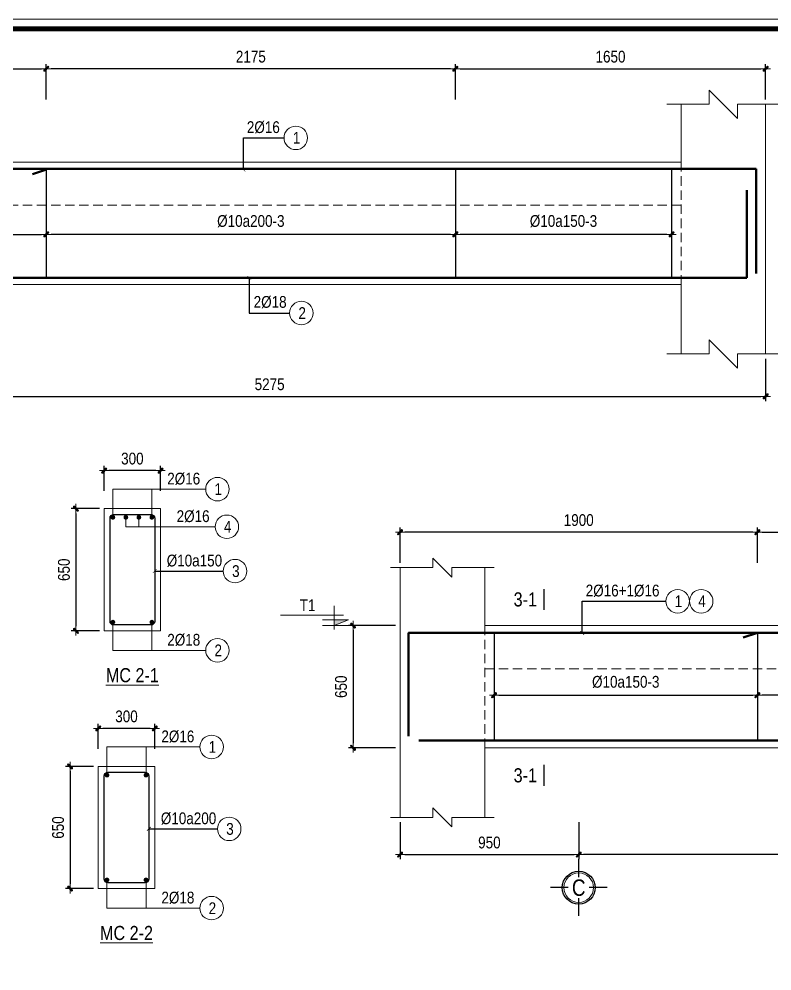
# Model space of a CAD drawing. Header units: millimetres. Extents: x 397144 to 8960116, y 345581 to 674207.
# Drawn here: x 4917954 to 4921957, y 658448 to 663512 of the extents above; entities that cross this region are included whole.
import ezdxf
from ezdxf.enums import TextEntityAlignment as Align

# ---------------------------------------------------------------- set-up
doc = ezdxf.new("R2010")
doc.units = ezdxf.units.MM
doc.header["$PDSIZE"] = -10
doc.linetypes.add('HIDDEN', pattern=[0.375, 0.25, -0.125])
doc.layers.get('0').update_dxf_attribs({"linetype": 'CONTINUOUS'})
doc.layers.get('Defpoints').update_dxf_attribs({"color": 12, "linetype": 'CONTINUOUS'})
for name, color, linetype, lineweight in [('2', 2, 'CONTINUOUS', 20), ('CDAI', 8, 'CONTINUOUS', 30), ('CTHEP', 2, 'CONTINUOUS', 50), ('DBAO', 3, 'CONTINUOUS', 20), ('DGIONG', 4, 'CONTINUOUS', 13), ('KTH', 150, 'CONTINUOUS', 5), ('Net khuat', 8, 'HIDDEN', 13), ('STICK', 1, 'CONTINUOUS', 9), ('TEXT', 7, 'CONTINUOUS', 15)]:
    doc.layers.add(name, color=color, linetype=linetype, lineweight=lineweight)
doc.layers.add('8', color=8, linetype='CONTINUOUS')
doc.layers.add('HATCH', color=7, linetype='CONTINUOUS', lineweight=5, true_color=0x2491ff)
doc.styles.add('HELVECONDENSE', font='VHELVCN_0.TTF')
doc.styles.add('Star-HelCon', font='VHELVCN_0.TTF')
doc.styles.add('TTP-HelCon', font='VHELVCN_0.TTF')
doc.styles.add('VNI-HELVE-CONDENSE', font='VHELVCN_0.TTF')
doc.dimstyles.new('kc-25', dxfattribs={"dimtxt": 62.5, "dimasz": 20, "dimexe": 20, "dimexo": 50, "dimgap": 25, "dimtad": 3, "dimdec": 0, "dimzin": 0, "dimdsep": 46, "dimtxsty": 'VNI-HELVE-CONDENSE', "dimblk": 'DIM', "dimcen": 2.5, "dimclrd": 256, "dimclre": 154, "dimclrt": 7, "dimaunit": 1, "dimadec": 0, "dimazin": 0, "dimtfac": 1, "dimtdec": 0, "dimtix": 1, "dimtmove": 0, "dimatfit": 3, "dimldrblk": 'DOT', "dimfxl": 1, "dimtolj": 1, "dimtzin": 0, "dimarcsym": 0})
doc.dimstyles.new('TTP-25', dxfattribs={"dimscale": 25, "dimtxt": 2.5, "dimasz": 1, "dimexe": 1, "dimexo": 1, "dimgap": 0.09, "dimtad": 0, "dimdec": 4, "dimrnd": 5, "dimzin": 9, "dimdsep": 46, "dimtxsty": 'TTP-HelCon', "dimblk": 'Stick1', "dimcen": 0.09, "dimdle": 1.5, "dimclrd": 256, "dimclre": 256, "dimclrt": 7, "dimadec": 0, "dimazin": 0, "dimtfac": 1, "dimtdec": 4, "dimtmove": 0, "dimatfit": 3, "dimldrblk": '_ArchTick1', "dimfxl": 1, "dimtvp": 1, "dimtolj": 1, "dimtzin": 0, "dimarcsym": 0})

# ---------------------------------------------------------------- blocks, each defined once
blk = doc.blocks.new('Stick1')
at = {"layer": 'STICK'}
h = blk.add_hatch(color=256, dxfattribs=at)
edge = h.paths.add_edge_path()
edge.add_line((0.3, 0.5), (-0.5, -0.3))
edge.add_arc((-0.4, -0.4), 0.141, 135, 315)
edge.add_line((-0.3, -0.5), (0.5, 0.3))
edge.add_arc((0.4, 0.4), 0.141, 315, 495)
blk.add_line((1, 0), (-1, 0), dxfattribs=at)
blk.add_lwpolyline([(0.3, 0.5), (-0.5, -0.3, 1), (-0.3, -0.5), (0.5, 0.3, 1), (0.3, 0.5, 1)], format="xyb", dxfattribs=at)
blk = doc.blocks.new('*D282')
at = {"layer": 'Defpoints', "color": 0, "transparency": 16777216}
for p in [(4921923.6, 663248), (4920273.6, 663059), (4921923.6, 663059)]:
    blk.add_point(p, dxfattribs=at)
at = {"layer": 'KTH', "lineweight": -2, "transparency": 16777216}
for p, q in [((4920273.6, 663084), (4920273.6, 663273)), ((4921923.6, 663084), (4921923.6, 663273)), ((4920298.6, 663248), (4921898.6, 663248))]:
    blk.add_line(p, q, dxfattribs=at)
at = {"layer": 'KTH', "lineweight": -2, "transparency": 16777216, "xscale": 25, "yscale": 25, "zscale": 25, "rotation": 180}
blk.add_blockref('Stick1', (4920273.6, 663248), dxfattribs=at)
at = {"layer": 'KTH', "lineweight": -2, "transparency": 16777216, "xscale": 25, "yscale": 25, "zscale": 25}
blk.add_blockref('Stick1', (4921923.6, 663248), dxfattribs=at)
at = {"layer": 'KTH', "color": 7, "transparency": 16777216, "insert": (4921098.6, 663311.8), "char_height": 62.5, "attachment_point": 5, "style": 'TTP-HelCon'}
blk.add_mtext('\\A1;1650', dxfattribs=at)
blk = doc.blocks.new('_ArchTick1')
at = {"color": 0, "const_width": 3.81}
blk.add_lwpolyline([(-12.7, -12.7), (12.7, 12.7)], dxfattribs=at)
blk = doc.blocks.new('*D283')
at = {"layer": 'Defpoints', "color": 0, "transparency": 16777216}
for p in [(4918098.6, 663248), (4918098.6, 663059), (4920273.6, 663059)]:
    blk.add_point(p, dxfattribs=at)
at = {"layer": 'KTH', "lineweight": -2, "transparency": 16777216}
for p, q in [((4918098.6, 663084), (4918098.6, 663273)), ((4920273.6, 663084), (4920273.6, 663273)), ((4920248.6, 663248), (4918123.6, 663248))]:
    blk.add_line(p, q, dxfattribs=at)
at = {"layer": 'KTH', "lineweight": -2, "transparency": 16777216, "xscale": 25, "yscale": 25, "zscale": 25, "rotation": 180}
blk.add_blockref('Stick1', (4918098.6, 663248), dxfattribs=at)
at = {"layer": 'KTH', "lineweight": -2, "transparency": 16777216, "xscale": 25, "yscale": 25, "zscale": 25}
blk.add_blockref('Stick1', (4920273.6, 663248), dxfattribs=at)
at = {"layer": 'KTH', "color": 7, "transparency": 16777216, "insert": (4919186.1, 663311.8), "char_height": 62.5, "attachment_point": 5, "style": 'TTP-HelCon'}
blk.add_mtext('\\A1;2175', dxfattribs=at)
blk = doc.blocks.new('*D284')
at = {"layer": 'Defpoints', "color": 0, "transparency": 16777216}
for p in [(4918098.6, 663248), (4916648.6, 663059), (4918098.6, 663059)]:
    blk.add_point(p, dxfattribs=at)
at = {"layer": 'KTH', "lineweight": -2, "transparency": 16777216}
for p, q in [((4916648.6, 663084), (4916648.6, 663273)), ((4918098.6, 663084), (4918098.6, 663273)), ((4916673.6, 663248), (4918073.6, 663248))]:
    blk.add_line(p, q, dxfattribs=at)
at = {"layer": 'KTH', "lineweight": -2, "transparency": 16777216, "xscale": 25, "yscale": 25, "zscale": 25, "rotation": 180}
blk.add_blockref('Stick1', (4916648.6, 663248), dxfattribs=at)
at = {"layer": 'KTH', "lineweight": -2, "transparency": 16777216, "xscale": 25, "yscale": 25, "zscale": 25}
blk.add_blockref('Stick1', (4918098.6, 663248), dxfattribs=at)
at = {"layer": 'KTH', "color": 7, "transparency": 16777216, "insert": (4917373.6, 663311.8), "char_height": 62.5, "attachment_point": 5, "style": 'TTP-HelCon'}
blk.add_mtext('\\A1;1450', dxfattribs=at)
blk = doc.blocks.new('*D286')
at = {"layer": 'Defpoints', "color": 0, "transparency": 16777216}
for p in [(4916648.6, 661730.6), (4921923.6, 661730.6), (4921923.6, 661505.2)]:
    blk.add_point(p, dxfattribs=at)
at = {"layer": 'KTH', "lineweight": -2, "transparency": 16777216}
for p, q in [((4916648.6, 661705.6), (4916648.6, 661480.2)), ((4921923.6, 661705.6), (4921923.6, 661480.2)), ((4916673.6, 661505.2), (4921898.6, 661505.2))]:
    blk.add_line(p, q, dxfattribs=at)
at = {"layer": 'KTH', "lineweight": -2, "transparency": 16777216, "xscale": 25, "yscale": 25, "zscale": 25, "rotation": 180}
blk.add_blockref('Stick1', (4916648.6, 661505.2), dxfattribs=at)
at = {"layer": 'KTH', "lineweight": -2, "transparency": 16777216, "xscale": 25, "yscale": 25, "zscale": 25}
blk.add_blockref('Stick1', (4921923.6, 661505.2), dxfattribs=at)
at = {"layer": 'KTH', "color": 7, "transparency": 16777216, "insert": (4919286.1, 661569.1), "char_height": 62.5, "attachment_point": 5, "style": 'TTP-HelCon'}
blk.add_mtext('\\A1;5275', dxfattribs=at)
blk = doc.blocks.new('*D289')
at = {"layer": 'Defpoints', "color": 0, "transparency": 16777216}
for p in [(4916923.6, 662521.5), (4918098.6, 662521.5), (4918098.6, 662367)]:
    blk.add_point(p, dxfattribs=at)
at = {"layer": 'KTH', "lineweight": -2, "transparency": 16777216}
for p, q in [((4916923.6, 662496.5), (4916923.6, 662342)), ((4918098.6, 662496.5), (4918098.6, 662342)), ((4916948.6, 662367), (4918073.6, 662367))]:
    blk.add_line(p, q, dxfattribs=at)
at = {"layer": 'KTH', "lineweight": -2, "transparency": 16777216, "xscale": 25, "yscale": 25, "zscale": 25, "rotation": 180}
blk.add_blockref('Stick1', (4916923.6, 662367), dxfattribs=at)
at = {"layer": 'KTH', "lineweight": -2, "transparency": 16777216, "xscale": 25, "yscale": 25, "zscale": 25}
blk.add_blockref('Stick1', (4918098.6, 662367), dxfattribs=at)
at = {"layer": 'KTH', "color": 7, "transparency": 16777216, "insert": (4917511.1, 662436.9), "char_height": 62.5, "attachment_point": 5, "style": 'TTP-HelCon'}
blk.add_mtext('\\A1;Þ10a150-3', dxfattribs=at)
blk = doc.blocks.new('*D290')
at = {"layer": 'Defpoints', "color": 0, "transparency": 16777216}
for p in [(4918098.6, 662521.5), (4920273.6, 662521.5), (4918098.6, 662367)]:
    blk.add_point(p, dxfattribs=at)
at = {"layer": 'KTH', "lineweight": -2, "transparency": 16777216}
for p, q in [((4918098.6, 662496.5), (4918098.6, 662342)), ((4920273.6, 662496.5), (4920273.6, 662342)), ((4920248.6, 662367), (4918123.6, 662367))]:
    blk.add_line(p, q, dxfattribs=at)
at = {"layer": 'KTH', "lineweight": -2, "transparency": 16777216, "xscale": 25, "yscale": 25, "zscale": 25, "rotation": 180}
blk.add_blockref('Stick1', (4918098.6, 662367), dxfattribs=at)
at = {"layer": 'KTH', "lineweight": -2, "transparency": 16777216, "xscale": 25, "yscale": 25, "zscale": 25}
blk.add_blockref('Stick1', (4920273.6, 662367), dxfattribs=at)
at = {"layer": 'KTH', "color": 7, "transparency": 16777216, "insert": (4919186.1, 662436.9), "char_height": 62.5, "attachment_point": 5, "style": 'TTP-HelCon'}
blk.add_mtext('\\A1;Þ10a200-3', dxfattribs=at)
blk = doc.blocks.new('*D291')
at = {"layer": 'Defpoints', "color": 0, "transparency": 16777216}
for p in [(4920273.6, 662521.5), (4921423.6, 662521.5), (4920273.6, 662367)]:
    blk.add_point(p, dxfattribs=at)
at = {"layer": 'KTH', "lineweight": -2, "transparency": 16777216}
for p, q in [((4920273.6, 662496.5), (4920273.6, 662342)), ((4921423.6, 662496.5), (4921423.6, 662342)), ((4921398.6, 662367), (4920298.6, 662367))]:
    blk.add_line(p, q, dxfattribs=at)
at = {"layer": 'KTH', "lineweight": -2, "transparency": 16777216, "xscale": 25, "yscale": 25, "zscale": 25, "rotation": 180}
blk.add_blockref('Stick1', (4920273.6, 662367), dxfattribs=at)
at = {"layer": 'KTH', "lineweight": -2, "transparency": 16777216, "xscale": 25, "yscale": 25, "zscale": 25}
blk.add_blockref('Stick1', (4921423.6, 662367), dxfattribs=at)
at = {"layer": 'KTH', "color": 7, "transparency": 16777216, "insert": (4920848.6, 662436.9), "char_height": 62.5, "attachment_point": 5, "style": 'TTP-HelCon'}
blk.add_mtext('\\A1;Þ10a150-3', dxfattribs=at)
blk = doc.blocks.new('DIM')
h = blk.add_hatch(color=1)
h.paths.add_polyline_path([(0.49, 0.29, 1), (0.29, 0.49), (-0.19, 0), (0.19, 0)])
h.paths.add_polyline_path([(0.19, 0), (-0.19, 0), (-0.49, -0.29, 1), (-0.29, -0.49)])
at = {"color": 9}
for p, q in [((-0.19, 0), (-1.5, 0)), ((0.19, 0), (1.5, 0))]:
    blk.add_line(p, q, dxfattribs=at)
at = {"color": 1}
for p, q in [((-0.49, -0.29), (0.29, 0.49)), ((-0.29, -0.49), (0.49, 0.29)), ((-0.19, 0), (0.19, 0))]:
    blk.add_line(p, q, dxfattribs=at)
blk.add_arc((-0.39, -0.39), 0.138, 135, 315, dxfattribs=at)
blk = doc.blocks.new('*D306')
at = {"layer": 'Defpoints', "color": 0, "ltscale": 500, "transparency": 16777216}
for p in [(4918406.2, 661109.9), (4918406.2, 660976.7), (4918706.2, 660976.7)]:
    blk.add_point(p, dxfattribs=at)
at = {"layer": 'KTH', "lineweight": -2, "ltscale": 500, "transparency": 16777216}
for p, q in [((4918406.2, 661001.7), (4918406.2, 661134.9)), ((4918681.2, 661109.9), (4918431.2, 661109.9)), ((4918706.2, 661001.7), (4918706.2, 661134.9))]:
    blk.add_line(p, q, dxfattribs=at)
at = {"layer": 'KTH', "lineweight": -2, "ltscale": 500, "transparency": 16777216, "xscale": 25, "yscale": 25, "zscale": 25, "rotation": 180}
blk.add_blockref('Stick1', (4918406.2, 661109.9), dxfattribs=at)
at = {"layer": 'KTH', "lineweight": -2, "ltscale": 500, "transparency": 16777216, "xscale": 25, "yscale": 25, "zscale": 25}
blk.add_blockref('Stick1', (4918706.2, 661109.9), dxfattribs=at)
at = {"layer": 'KTH', "color": 7, "ltscale": 500, "transparency": 16777216, "insert": (4918556.2, 661173.8), "char_height": 62.5, "attachment_point": 5, "style": 'TTP-HelCon'}
blk.add_mtext('\\A1;300', dxfattribs=at)
blk = doc.blocks.new('*D307')
at = {"layer": 'Defpoints', "color": 0, "ltscale": 500, "transparency": 16777216}
for p in [(4918406.2, 660907.7), (4918256.4, 660257.7), (4918406.2, 660257.7)]:
    blk.add_point(p, dxfattribs=at)
at = {"layer": 'KTH', "lineweight": -2, "ltscale": 500, "transparency": 16777216}
for p, q in [((4918381.2, 660907.7), (4918231.4, 660907.7)), ((4918256.4, 660882.7), (4918256.4, 660282.7)), ((4918381.2, 660257.7), (4918231.4, 660257.7))]:
    blk.add_line(p, q, dxfattribs=at)
at = {"layer": 'KTH', "lineweight": -2, "ltscale": 500, "transparency": 16777216, "xscale": 25, "yscale": 25, "zscale": 25}
for p, rotation in [((4918256.4, 660907.7), 90), ((4918256.4, 660257.7), 270)]:
    blk.add_blockref('Stick1', p, dxfattribs=dict(at, rotation=rotation))
at = {"layer": 'KTH', "color": 7, "ltscale": 500, "transparency": 16777216, "insert": (4918192.5, 660582.7), "char_height": 62.5, "attachment_point": 5, "rotation": 90, "style": 'TTP-HelCon'}
blk.add_mtext('\\A1;650', dxfattribs=at)
blk = doc.blocks.new('*D308')
at = {"layer": 'Defpoints', "color": 0, "ltscale": 500, "transparency": 16777216}
for p in [(4918375, 659738.6), (4918375, 659605.4), (4918675, 659605.4)]:
    blk.add_point(p, dxfattribs=at)
at = {"layer": 'KTH', "lineweight": -2, "ltscale": 500, "transparency": 16777216}
for p, q in [((4918375, 659630.4), (4918375, 659763.6)), ((4918650, 659738.6), (4918400, 659738.6)), ((4918675, 659630.4), (4918675, 659763.6))]:
    blk.add_line(p, q, dxfattribs=at)
at = {"layer": 'KTH', "lineweight": -2, "ltscale": 500, "transparency": 16777216, "xscale": 25, "yscale": 25, "zscale": 25, "rotation": 180}
blk.add_blockref('Stick1', (4918375, 659738.6), dxfattribs=at)
at = {"layer": 'KTH', "lineweight": -2, "ltscale": 500, "transparency": 16777216, "xscale": 25, "yscale": 25, "zscale": 25}
blk.add_blockref('Stick1', (4918675, 659738.6), dxfattribs=at)
at = {"layer": 'KTH', "color": 7, "ltscale": 500, "transparency": 16777216, "insert": (4918525, 659802.4), "char_height": 62.5, "attachment_point": 5, "style": 'TTP-HelCon'}
blk.add_mtext('\\A1;300', dxfattribs=at)
blk = doc.blocks.new('*D309')
at = {"layer": 'Defpoints', "color": 0, "ltscale": 500, "transparency": 16777216}
for p in [(4918375, 659536.4), (4918225.2, 658886.4), (4918375, 658886.4)]:
    blk.add_point(p, dxfattribs=at)
at = {"layer": 'KTH', "lineweight": -2, "ltscale": 500, "transparency": 16777216}
for p, q in [((4918350, 659536.4), (4918200.2, 659536.4)), ((4918225.2, 659511.4), (4918225.2, 658911.4)), ((4918350, 658886.4), (4918200.2, 658886.4))]:
    blk.add_line(p, q, dxfattribs=at)
at = {"layer": 'KTH', "lineweight": -2, "ltscale": 500, "transparency": 16777216, "xscale": 25, "yscale": 25, "zscale": 25}
for p, rotation in [((4918225.2, 659536.4), 90), ((4918225.2, 658886.4), 270)]:
    blk.add_blockref('Stick1', p, dxfattribs=dict(at, rotation=rotation))
at = {"layer": 'KTH', "color": 7, "ltscale": 500, "transparency": 16777216, "insert": (4918161.3, 659211.4), "char_height": 62.5, "attachment_point": 5, "rotation": 90, "style": 'TTP-HelCon'}
blk.add_mtext('\\A1;650', dxfattribs=at)
blk = doc.blocks.new('*D310')
at = {"layer": 'Defpoints', "color": 0, "transparency": 16777216}
for p in [(4919979.6, 660782.9), (4919979.6, 660593.9), (4921879.6, 660593.9)]:
    blk.add_point(p, dxfattribs=at)
at = {"layer": 'KTH', "lineweight": -2, "transparency": 16777216}
for p, q in [((4919979.6, 660618.9), (4919979.6, 660807.9)), ((4921854.6, 660782.9), (4920004.6, 660782.9)), ((4921879.6, 660618.9), (4921879.6, 660807.9))]:
    blk.add_line(p, q, dxfattribs=at)
at = {"layer": 'KTH', "lineweight": -2, "transparency": 16777216, "xscale": 25, "yscale": 25, "zscale": 25, "rotation": 180}
blk.add_blockref('Stick1', (4919979.6, 660782.9), dxfattribs=at)
at = {"layer": 'KTH', "lineweight": -2, "transparency": 16777216, "xscale": 25, "yscale": 25, "zscale": 25}
blk.add_blockref('Stick1', (4921879.6, 660782.9), dxfattribs=at)
at = {"layer": 'KTH', "color": 7, "transparency": 16777216, "insert": (4920929.6, 660846.7), "char_height": 62.5, "attachment_point": 5, "style": 'TTP-HelCon'}
blk.add_mtext('\\A1;1900', dxfattribs=at)
blk = doc.blocks.new('*D311')
at = {"layer": 'Defpoints', "color": 0, "transparency": 16777216}
for p in [(4919979.6, 660285.5), (4919729.6, 659635.5), (4919979.6, 659635.5)]:
    blk.add_point(p, dxfattribs=at)
at = {"layer": 'KTH', "lineweight": -2, "transparency": 16777216}
for p, q in [((4919954.6, 660285.5), (4919704.6, 660285.5)), ((4919729.6, 660260.5), (4919729.6, 659660.5)), ((4919954.6, 659635.5), (4919704.6, 659635.5))]:
    blk.add_line(p, q, dxfattribs=at)
at = {"layer": 'KTH', "lineweight": -2, "transparency": 16777216, "xscale": 25, "yscale": 25, "zscale": 25}
for p, rotation in [((4919729.6, 660285.5), 90), ((4919729.6, 659635.5), 270)]:
    blk.add_blockref('Stick1', p, dxfattribs=dict(at, rotation=rotation))
at = {"layer": 'KTH', "color": 7, "transparency": 16777216, "insert": (4919665.8, 659960.5), "char_height": 62.5, "attachment_point": 5, "rotation": 90, "style": 'TTP-HelCon'}
blk.add_mtext('\\A1;650', dxfattribs=at)
blk = doc.blocks.new('CODE')
at = {"layer": 'DBAO'}
for p, q in [((-62.5, -20), (-62.5, 105)), ((-112.5, 55), (223.6, 55)), ((-62.5, 0), (-137.5, 30)), ((-137.5, 30), (0, 30)), ((-137.5, 0), (0, 0))]:
    blk.add_line(p, q, dxfattribs=at)
at = {"layer": 'HATCH', "color": 1}
blk.add_solid([(-62.5, 0), (-137.5, 30), (-62.5, 30)], dxfattribs=at)
blk = doc.blocks.new('*D312')
at = {"layer": 'Defpoints', "color": 0, "transparency": 16777216}
for p in [(4920929.6, 659265.5), (4926479.6, 659265.5), (4920929.6, 659067.5)]:
    blk.add_point(p, dxfattribs=at)
at = {"layer": 'KTH', "lineweight": -2, "transparency": 16777216}
for p, q in [((4920929.6, 659240.5), (4920929.6, 659042.5)), ((4926479.6, 659240.5), (4926479.6, 659042.5)), ((4926454.6, 659067.5), (4920954.6, 659067.5))]:
    blk.add_line(p, q, dxfattribs=at)
at = {"layer": 'KTH', "lineweight": -2, "transparency": 16777216, "xscale": 25, "yscale": 25, "zscale": 25, "rotation": 180}
blk.add_blockref('Stick1', (4920929.6, 659067.5), dxfattribs=at)
at = {"layer": 'KTH', "lineweight": -2, "transparency": 16777216, "xscale": 25, "yscale": 25, "zscale": 25}
blk.add_blockref('Stick1', (4926479.6, 659067.5), dxfattribs=at)
at = {"layer": 'KTH', "color": 7, "transparency": 16777216, "insert": (4923704.6, 659131.4), "char_height": 62.5, "attachment_point": 5, "style": 'TTP-HelCon'}
blk.add_mtext('\\A1;5550', dxfattribs=at)
blk = doc.blocks.new('*D313')
at = {"layer": 'Defpoints', "color": 0, "transparency": 16777216}
for p in [(4924579.6, 660782.9), (4921879.6, 660593.9), (4924579.6, 660593.9)]:
    blk.add_point(p, dxfattribs=at)
at = {"layer": 'KTH', "lineweight": -2, "transparency": 16777216}
for p, q in [((4921879.6, 660618.9), (4921879.6, 660807.9)), ((4921904.6, 660782.9), (4924554.6, 660782.9)), ((4924579.6, 660618.9), (4924579.6, 660807.9))]:
    blk.add_line(p, q, dxfattribs=at)
at = {"layer": 'KTH', "lineweight": -2, "transparency": 16777216, "xscale": 25, "yscale": 25, "zscale": 25, "rotation": 180}
blk.add_blockref('Stick1', (4921879.6, 660782.9), dxfattribs=at)
at = {"layer": 'KTH', "lineweight": -2, "transparency": 16777216, "xscale": 25, "yscale": 25, "zscale": 25}
blk.add_blockref('Stick1', (4924579.6, 660782.9), dxfattribs=at)
at = {"layer": 'KTH', "color": 7, "transparency": 16777216, "insert": (4923229.6, 660846.7), "char_height": 62.5, "attachment_point": 5, "style": 'TTP-HelCon'}
blk.add_mtext('\\A1;2700', dxfattribs=at)
blk = doc.blocks.new('*D315')
at = {"layer": 'Defpoints', "color": 0, "transparency": 16777216}
for p in [(4920479.6, 660055.5), (4921879.6, 660055.5), (4921879.6, 659915.5)]:
    blk.add_point(p, dxfattribs=at)
at = {"layer": 'KTH', "lineweight": -2, "transparency": 16777216}
for p, q in [((4920479.6, 660030.5), (4920479.6, 659890.5)), ((4921879.6, 660030.5), (4921879.6, 659890.5)), ((4920504.6, 659915.5), (4921854.6, 659915.5))]:
    blk.add_line(p, q, dxfattribs=at)
at = {"layer": 'KTH', "lineweight": -2, "transparency": 16777216, "xscale": 25, "yscale": 25, "zscale": 25, "rotation": 180}
blk.add_blockref('Stick1', (4920479.6, 659915.5), dxfattribs=at)
at = {"layer": 'KTH', "lineweight": -2, "transparency": 16777216, "xscale": 25, "yscale": 25, "zscale": 25}
blk.add_blockref('Stick1', (4921879.6, 659915.5), dxfattribs=at)
at = {"layer": 'KTH', "color": 7, "transparency": 16777216, "insert": (4921179.6, 659985.4), "char_height": 62.5, "attachment_point": 5, "style": 'TTP-HelCon'}
blk.add_mtext('\\A1;Þ10a150-3', dxfattribs=at)
blk = doc.blocks.new('*D316')
at = {"layer": 'Defpoints', "color": 0, "transparency": 16777216}
for p in [(4921879.6, 660055.5), (4924579.6, 660055.5), (4921879.6, 659915.5)]:
    blk.add_point(p, dxfattribs=at)
at = {"layer": 'KTH', "lineweight": -2, "transparency": 16777216}
for p, q in [((4921879.6, 660030.5), (4921879.6, 659890.5)), ((4924579.6, 660030.5), (4924579.6, 659890.5)), ((4924554.6, 659915.5), (4921904.6, 659915.5))]:
    blk.add_line(p, q, dxfattribs=at)
at = {"layer": 'KTH', "lineweight": -2, "transparency": 16777216, "xscale": 25, "yscale": 25, "zscale": 25, "rotation": 180}
blk.add_blockref('Stick1', (4921879.6, 659915.5), dxfattribs=at)
at = {"layer": 'KTH', "lineweight": -2, "transparency": 16777216, "xscale": 25, "yscale": 25, "zscale": 25}
blk.add_blockref('Stick1', (4924579.6, 659915.5), dxfattribs=at)
at = {"layer": 'KTH', "color": 7, "transparency": 16777216, "insert": (4923229.6, 659985.4), "char_height": 62.5, "attachment_point": 5, "style": 'TTP-HelCon'}
blk.add_mtext('\\A1;Þ10a200-3', dxfattribs=at)
blk = doc.blocks.new('dau truc')
blk.add_circle((0, 0), 180)
at = {"layer": '8'}
for p, q in [((0, 127), (0, 345)), ((-127, 0), (-345, 0)), ((345, 0), (127, 0)), ((0, -345), (0, -127))]:
    blk.add_line(p, q, dxfattribs=at)
blk.add_circle((0, 0), 200, dxfattribs=at)
at = {"layer": 'TEXT', "style": 'HELVECONDENSE'}
blk.add_attdef('A', text='', height=233, dxfattribs=at).set_placement((0, 0), align=Align.MIDDLE)
blk = doc.blocks.new('MC')
at = {"layer": 'CTHEP', "const_width": 10}
blk.add_lwpolyline([(0, 150), (0, 0)], dxfattribs=at)
at = {"layer": 'TEXT', "style": 'TTP-HelCon'}
blk.add_attdef('A', text='', height=100, dxfattribs=at).set_placement((-50, 25.5), align=Align.RIGHT)
blk = doc.blocks.new('*D322')
at = {"layer": 'Defpoints', "color": 0, "transparency": 16777216}
for p in [(4919979.6, 659265.5), (4920929.6, 659265.5), (4920929.6, 659067.5)]:
    blk.add_point(p, dxfattribs=at)
at = {"layer": 'KTH', "lineweight": -2, "transparency": 16777216}
for p, q in [((4919979.6, 659240.5), (4919979.6, 659042.5)), ((4920929.6, 659240.5), (4920929.6, 659042.5)), ((4920004.6, 659067.5), (4920904.6, 659067.5))]:
    blk.add_line(p, q, dxfattribs=at)
at = {"layer": 'KTH', "lineweight": -2, "transparency": 16777216, "xscale": 25, "yscale": 25, "zscale": 25, "rotation": 180}
blk.add_blockref('Stick1', (4919979.6, 659067.5), dxfattribs=at)
at = {"layer": 'KTH', "lineweight": -2, "transparency": 16777216, "xscale": 25, "yscale": 25, "zscale": 25}
blk.add_blockref('Stick1', (4920929.6, 659067.5), dxfattribs=at)
at = {"layer": 'KTH', "color": 7, "transparency": 16777216, "insert": (4920454.6, 659131.4), "char_height": 62.5, "attachment_point": 5, "style": 'TTP-HelCon'}
blk.add_mtext('\\A1;950', dxfattribs=at)
blk = doc.blocks.new('CHG_XX_Khung ten')
blk.add_lwpolyline([(15, 579), (826, 579), (826, 15), (15, 15)], close=True)
at = {"color": 4, "linetype": 'Continuous', "const_width": 1}
blk.add_lwpolyline([(17, 577), (824, 577), (824, 17), (17, 17)], close=True, dxfattribs=at)

msp = doc.modelspace()

# ---------------------------------------------------------------- linework, layer by layer
at = {"layer": 'CDAI', "ltscale": 52.5}
for p, q in [((4918098.57749, 662715.56208), (4918098.57749, 662135.56208)), ((4920273.5775, 662715.56208), (4920273.5775, 662135.56208)), ((4921423.5775, 662715.56208), (4921423.5775, 662135.56208)), ((4920479.61318, 660250.52216), (4920479.61318, 659670.52216)), ((4921879.61318, 660250.52216), (4921879.61318, 659670.52216))]:
    msp.add_line(p, q, dxfattribs=at)
at = {"layer": 'CDAI'}
for points in [[(4918456.18518, 660876.44916), (4918656.18518, 660876.44916, -0.4142135624), (4918674.93518, 660857.69916), (4918674.93518, 660307.69916, -0.4142135624), (4918656.18518, 660288.94916), (4918456.18518, 660288.94916, -0.4142135624), (4918437.43518, 660307.69916), (4918437.43518, 660857.69916, -0.4142135624)], [(4918424.98818, 659505.10366), (4918624.98818, 659505.10366, -0.4142135624), (4918643.73818, 659486.35366), (4918643.73818, 658936.35366, -0.4142135624), (4918624.98818, 658917.60366), (4918424.98818, 658917.60366, -0.4142135624), (4918406.23818, 658936.35366), (4918406.23818, 659486.35366, -0.4142135624)]]:
    msp.add_lwpolyline(points, format="xyb", close=True, dxfattribs=at)
at = {"layer": 'CTHEP'}
for p, q in [((4921873.5775, 662715.56208), (4911268.57749, 662715.56208)), ((4921873.5775, 662158.06016), (4921873.5775, 662715.56208)), ((4921879.61318, 660246.52216), (4921804.61318, 660221.52216))]:
    msp.add_line(p, q, dxfattribs=at)
for points in [[(4911313.57749, 662521.53882), (4911313.57749, 662135.56208), (4921823.5775, 662135.56208)], [(4920024.61318, 659697.42705), (4920024.61318, 659697.42705), (4920024.61318, 660246.52216), (4926429.61318, 660246.52216), (4926429.61318, 659684.41455), (4926429.61318, 659684.41455)], [(4920079.61318, 659674.52216), (4926379.61318, 659674.52216)]]:
    msp.add_lwpolyline(points, dxfattribs=at)
at = {"layer": 'CTHEP', "const_width": 12.5}
for points in [[(4918446.18518, 660861.44916, 1), (4918458.68518, 660861.44916, 1)], [(4918515.35184, 660861.44916, 1), (4918527.85184, 660861.44916, 1)], [(4918584.51851, 660861.44916, 1), (4918597.01851, 660861.44916, 1)], [(4918653.68518, 660861.44916, 1), (4918666.18518, 660861.44916, 1)], [(4918446.18518, 660303.94916, 1), (4918458.68518, 660303.94916, 1)], [(4918653.68518, 660303.94916, 1), (4918666.18518, 660303.94916, 1)], [(4918414.98818, 659490.10366, 1), (4918427.48818, 659490.10366, 1)], [(4918622.48818, 659490.10366, 1), (4918634.98818, 659490.10366, 1)], [(4918414.98818, 658932.60366, 1), (4918427.48818, 658932.60366, 1)], [(4918622.48818, 658932.60366, 1), (4918634.98818, 658932.60366, 1)]]:
    msp.add_lwpolyline(points, format="xyb", close=True, dxfattribs=at)
at = {"layer": 'DBAO'}
for points in [[(4916873.57749, 662750.56208), (4921473.5775, 662750.56208), (4921473.5775, 663058.95642)], [(4921923.5775, 663058.95642), (4921923.5775, 662750.56208), (4921923.5775, 662750.56208), (4921923.5775, 662100.56208), (4921923.5775, 662100.56208), (4921923.5775, 661730.56208)], [(4916873.57749, 662100.56208), (4921473.5775, 662100.56208), (4921473.5775, 661730.56208)], [(4919979.61318, 660593.9165), (4919979.61318, 660285.52216), (4919979.61318, 660285.52216), (4919979.61318, 659635.52216), (4919979.61318, 659635.52216), (4919979.61318, 659265.52216)], [(4920429.61318, 660593.9165), (4920429.61318, 660285.52216), (4926029.61318, 660285.52216), (4926029.61318, 660593.9165)], [(4920429.61318, 659265.52216), (4920429.61318, 659635.52216), (4926029.61318, 659635.52216), (4926029.61318, 659265.52216)]]:
    msp.add_lwpolyline(points, dxfattribs=at)
at = {"layer": 'DBAO', "flags": 128}
for points in [[(4918406.18518, 660907.69916), (4918706.18518, 660907.69916)], [(4918706.18518, 660907.69916), (4918706.18518, 660257.69916), (4918406.18518, 660257.69916), (4918406.18518, 660907.69916)], [(4918374.98818, 659536.35366), (4918674.98818, 659536.35366)], [(4918674.98818, 659536.35366), (4918674.98818, 658886.35366), (4918374.98818, 658886.35366), (4918374.98818, 659536.35366)]]:
    msp.add_lwpolyline(points, dxfattribs=at)
at = {"layer": 'DGIONG'}
for p, q in [((4918452.43518, 660861.44916), (4918452.43518, 661011.44916)), ((4918452.43518, 661011.44916), (4918946.18518, 661011.44916)), ((4918659.93518, 660861.44916), (4918659.93518, 661011.44916)), ((4918521.60184, 660861.44916), (4918521.60184, 660811.44916)), ((4918590.76851, 660861.44916), (4918590.76851, 660811.44916)), ((4918452.43518, 660153.94916), (4918452.43518, 660303.94916)), ((4918659.93518, 660153.94916), (4918659.93518, 660303.94916)), ((4918452.43518, 660153.94916), (4918946.18518, 660153.94916)), ((4918421.23818, 659490.10366), (4918421.23818, 659640.10366)), ((4918421.23818, 659640.10366), (4918914.98818, 659640.10366)), ((4918628.73818, 659490.10366), (4918628.73818, 659640.10366)), ((4918421.23818, 658782.60366), (4918421.23818, 658932.60366)), ((4918628.73818, 658782.60366), (4918628.73818, 658932.60366)), ((4918421.23818, 658782.60366), (4918914.98818, 658782.60366))]:
    msp.add_line(p, q, dxfattribs=at)
for points in [[(4921398.5775, 663058.95642), (4921623.5775, 663058.95642), (4921623.5775, 663133.95642), (4921773.5775, 662983.95642), (4921773.5775, 663058.95642), (4921998.5775, 663058.95642)], [(4921398.5775, 661730.56208), (4921623.5775, 661730.56208), (4921623.5775, 661805.56208), (4921773.5775, 661655.56208), (4921773.5775, 661730.56208), (4921998.5775, 661730.56208)], [(4919929.61318, 660593.9165), (4920154.61318, 660593.9165), (4920154.61318, 660643.9165), (4920254.61318, 660543.9165), (4920254.61318, 660593.9165), (4920479.61318, 660593.9165)], [(4919929.61318, 659265.52216), (4920154.61318, 659265.52216), (4920154.61318, 659315.52216), (4920254.61318, 659215.52216), (4920254.61318, 659265.52216), (4920479.61318, 659265.52216)]]:
    msp.add_lwpolyline(points, dxfattribs=at)
for centre in [(4919425.11519, 662880.07119), (4919454.97629, 661948.51782), (4919008.68518, 661011.44916), (4919058.68518, 660811.44916), (4919102.3223, 660575.5512), (4921455.81685, 660415.03127), (4921580.81685, 660415.03127), (4919008.68518, 660153.94916), (4918977.48818, 659640.10366), (4919071.1253, 659204.2057), (4918977.48818, 658782.60366)]:
    msp.add_circle(centre, 62.5, dxfattribs=at)
at = {"layer": 'Net khuat', "ltscale": 200}
for p, q in [((4921473.5775, 662750.56208), (4921473.5775, 662100.56208)), ((4911523.57749, 662521.53882), (4921473.5775, 662521.53882)), ((4920429.61318, 659635.52216), (4920429.61318, 660285.52216)), ((4920429.61318, 660055.52216), (4926029.61318, 660055.52216))]:
    msp.add_line(p, q, dxfattribs=at)

# ---------------------------------------------------------------- block references
at = {"xscale": 0.75, "yscale": 0.75, "zscale": 0.75}
for p in [(4920745.11318, 660368.4165), (4920745.11318, 659432.63693)]:
    msp.add_blockref('MC', p, dxfattribs=at).add_auto_attribs({'A': '3-1'})
at = {"layer": '2', "ltscale": 300}
ref = msp.add_blockref('dau truc', (4920929.61318, 658891.67975), dxfattribs=dict(at, xscale=0.4367131292819977, yscale=0.4367131292819977, zscale=0.4367131292819977))
ref.add_attrib('A', 'C', dxfattribs={"layer": 'TEXT', "height": 87.5, "style": 'HELVECONDENSE'}).set_placement((4920929.61318, 658891.67975), align=Align.MIDDLE)
at = {"layer": 'KTH', "linetype": 'Continuous', "xscale": -1}
msp.add_blockref('CODE', (4919567.11318, 660285.52216), dxfattribs=at)

# ---------------------------------------------------------------- texts
at = {"layer": 'TEXT', "style": 'TTP-HelCon'}
for s, p in [('2Þ16', (4919164.9913, 662905.92413)), ('2Þ18', (4919201.16842, 661976.41487)), ('2Þ16', (4918741.64351, 661036.44916)), ('2Þ16', (4918791.64351, 660836.44916)), ('Þ10a150', (4918738.86939, 660600.5512)), ('2Þ16+1Þ16', (4920966.81483, 660440.88421)), ('2Þ18', (4918741.90885, 660178.94916)), ('2Þ16', (4918710.44651, 659665.10366)), ('Þ10a200', (4918707.67239, 659229.2057)), ('2Þ18', (4918710.71185, 658807.60366))]:
    msp.add_text(s, height=62.5, dxfattribs=at).set_placement(p)
at = {"layer": 'TEXT', "style": 'Star-HelCon'}
for s, p in [('1', (4919429.28186, 662880.07119)), ('2', (4919459.14295, 661948.51782)), ('1', (4919012.85184, 661011.44916)), ('4', (4919062.85184, 660811.44916)), ('3', (4919106.48897, 660575.5512)), ('1', (4921459.98352, 660415.03127)), ('4', (4921584.98352, 660415.03127)), ('2', (4919012.85184, 660153.94916)), ('1', (4918981.65484, 659640.10366)), ('3', (4919075.29197, 659204.2057)), ('2', (4918981.65484, 658782.60366))]:
    msp.add_text(s, height=62.5, dxfattribs=at).set_placement(p, align=Align.MIDDLE)
at = {"layer": 'TEXT', "style": 'TTP-HelCon'}
msp.add_text('T1    ', height=62.5, dxfattribs=at).set_placement((4919609.37984, 660362.51715), align=Align.RIGHT)
for s, p in [('%%UMC 2-1', (4918556.18518, 659984.40562)), ('%%UMC 2-2', (4918524.98818, 658613.06012))]:
    msp.add_text(s, height=75, dxfattribs=at).set_placement(p, align=Align.CENTER)

# ---------------------------------------------------------------- dimensions: what is measured, and where the dimension line sits
at = {"layer": 'KTH'}
for base, p1, p2, angle, picture, middle in [((4918098.57749, 663247.95642), (4916648.57749, 663058.95642), (4918098.57749, 663058.95642), 180, '*D284', (4917373.57749, 663311.78975)), ((4921923.5775, 663247.95642), (4920273.5775, 663058.95642), (4921923.5775, 663058.95642), 180, '*D282', (4921098.5775, 663311.78975)), ((4924579.61318, 660782.9165), (4921879.61318, 660593.9165), (4924579.61318, 660593.9165), 180, '*D313', (4923229.61318, 660846.74983)), ((4919729.61318, 659635.52216), (4919979.61318, 660285.52216), (4919979.61318, 659635.52216), 270, '*D311', (4919665.77984, 659960.52216)), ((4920929.61318, 659067.54429), (4919979.61318, 659265.52216), (4920929.61318, 659265.52216), 180, '*D322', (4920454.61318, 659131.37762))]:
    dim = msp.add_linear_dim(base=base, p1=p1, p2=p2, angle=angle, dimstyle='TTP-25', override={"dimtmove": 1}, dxfattribs=at)
    dim.commit()
    dim.dimension.update_dxf_attribs({"geometry": picture, "text_midpoint": middle})
for base, p1, p2, picture, middle in [((4918098.57749, 663247.95642), (4920273.5775, 663058.95642), (4918098.57749, 663058.95642), '*D283', (4919186.07749, 663311.78975)), ((4921923.5775, 661505.24124), (4916648.57749, 661730.56208), (4921923.5775, 661730.56208), '*D286', (4919286.07749, 661569.07458)), ((4919979.61318, 660782.9165), (4921879.61318, 660593.9165), (4919979.61318, 660593.9165), '*D310', (4920929.61318, 660846.74983)), ((4920929.61318, 659067.54429), (4926479.61318, 659265.52216), (4920929.61318, 659265.52216), '*D312', (4923704.61318, 659131.37762))]:
    dim = msp.add_linear_dim(base=base, p1=p1, p2=p2, dimstyle='TTP-25', override={"dimtmove": 1}, dxfattribs=at)
    dim.commit()
    dim.dimension.update_dxf_attribs({"geometry": picture, "text_midpoint": middle})
for base, p1, p2, picture, middle in [((4918098.57749, 662367.03166), (4916923.57749, 662521.53882), (4918098.57749, 662521.53882), '*D289', (4917511.07749, 662436.94833)), ((4921879.61318, 659915.50898), (4920479.61318, 660055.52216), (4921879.61318, 660055.52216), '*D315', (4921179.61318, 659985.42565))]:
    dim = msp.add_linear_dim(base=base, p1=p1, p2=p2, text='Þ10a150-3', dimstyle='TTP-25', override={"dimtmove": 1}, dxfattribs=at)
    dim.commit()
    dim.dimension.update_dxf_attribs({"geometry": picture, "text_midpoint": middle})
for base, p1, p2, text, picture, middle in [((4918098.57749, 662367.03166), (4920273.5775, 662521.53882), (4918098.57749, 662521.53882), 'Þ10a200-3', '*D290', (4919186.07749, 662436.94833)), ((4920273.5775, 662367.03166), (4921423.5775, 662521.53882), (4920273.5775, 662521.53882), 'Þ10a150-3', '*D291', (4920848.5775, 662436.94833)), ((4921879.61318, 659915.50898), (4924579.61318, 660055.52216), (4921879.61318, 660055.52216), 'Þ10a200-3', '*D316', (4923229.61318, 659985.42565))]:
    dim = msp.add_linear_dim(base=base, p1=p1, p2=p2, angle=180, text=text, dimstyle='TTP-25', override={"dimtmove": 1}, dxfattribs=at)
    dim.commit()
    dim.dimension.update_dxf_attribs({"geometry": picture, "text_midpoint": middle})
at = {"layer": 'KTH', "ltscale": 500}
for base, p1, p2, picture, middle in [((4918406.18518, 661109.94916), (4918706.18518, 660976.71111), (4918406.18518, 660976.71111), '*D306', (4918556.18518, 661173.78249)), ((4918374.98818, 659738.60366), (4918674.98818, 659605.36561), (4918374.98818, 659605.36561), '*D308', (4918524.98818, 659802.43699))]:
    dim = msp.add_linear_dim(base=base, p1=p1, p2=p2, dimstyle='TTP-25', override={"dimtxsty": 'TTP-HelCon'}, dxfattribs=at)
    dim.commit()
    dim.dimension.update_dxf_attribs({"geometry": picture, "text_midpoint": middle})
for base, p1, p2, picture, middle in [((4918256.35236, 660257.69916), (4918406.18518, 660907.69916), (4918406.18518, 660257.69916), '*D307', (4918192.51903, 660582.69916)), ((4918225.15536, 658886.35366), (4918374.98818, 659536.35366), (4918374.98818, 658886.35366), '*D309', (4918161.32203, 659211.35366))]:
    dim = msp.add_linear_dim(base=base, p1=p1, p2=p2, angle=90, dimstyle='TTP-25', override={"dimtxsty": 'TTP-HelCon'}, dxfattribs=at)
    dim.commit()
    dim.dimension.update_dxf_attribs({"geometry": picture, "text_midpoint": middle})

# ---------------------------------------------------------------- leaders
at = {"layer": 'DGIONG'}
for points in [[(4919146.47954, 662711.56208), (4919146.47927, 662880.07119), (4919362.61519, 662880.07119)], [(4919178.15665, 662135.56208), (4919178.15639, 661948.51782), (4919392.47629, 661948.51782)], [(4918674.93518, 660575.5512), (4919039.8223, 660575.5512)], [(4920948.30306, 660246.52216), (4920948.3028, 660415.03127), (4921393.31685, 660415.03127)], [(4918643.73818, 659204.2057), (4919008.6253, 659204.2057)]]:
    msp.add_leader(points, dimstyle='kc-25', override={"dimtad": 0, "dimldrblk": 'ArchTick', "dimfxl": 100, "dimarcsym": 1}, dxfattribs=at)

# ---------------------------------------------------------------- next in the draw order: block references
at = {"layer": 'KTH', "ltscale": 0.8, "xscale": 25.92478421702978, "yscale": 25.92478421702978, "zscale": 25.92478421702978}
msp.add_blockref('CHG_XX_Khung ten', (4910047.85616, 648501.85593), dxfattribs=at)

# ---------------------------------------------------------------- next in the draw order: linework, layer by layer
at = {"layer": 'CTHEP'}
for p, q in [((4918025.26096, 662686.56208), (4918100.26096, 662711.56208)), ((4921823.5775, 662135.56208), (4921823.5775, 662601.36985))]:
    msp.add_line(p, q, dxfattribs=at)
at = {"layer": 'DGIONG', "ltscale": 0.8}
msp.add_line((4918996.18518, 660811.44916), (4918521.60184, 660811.44916), dxfattribs=at)

doc.saveas('drawing.dxf')
